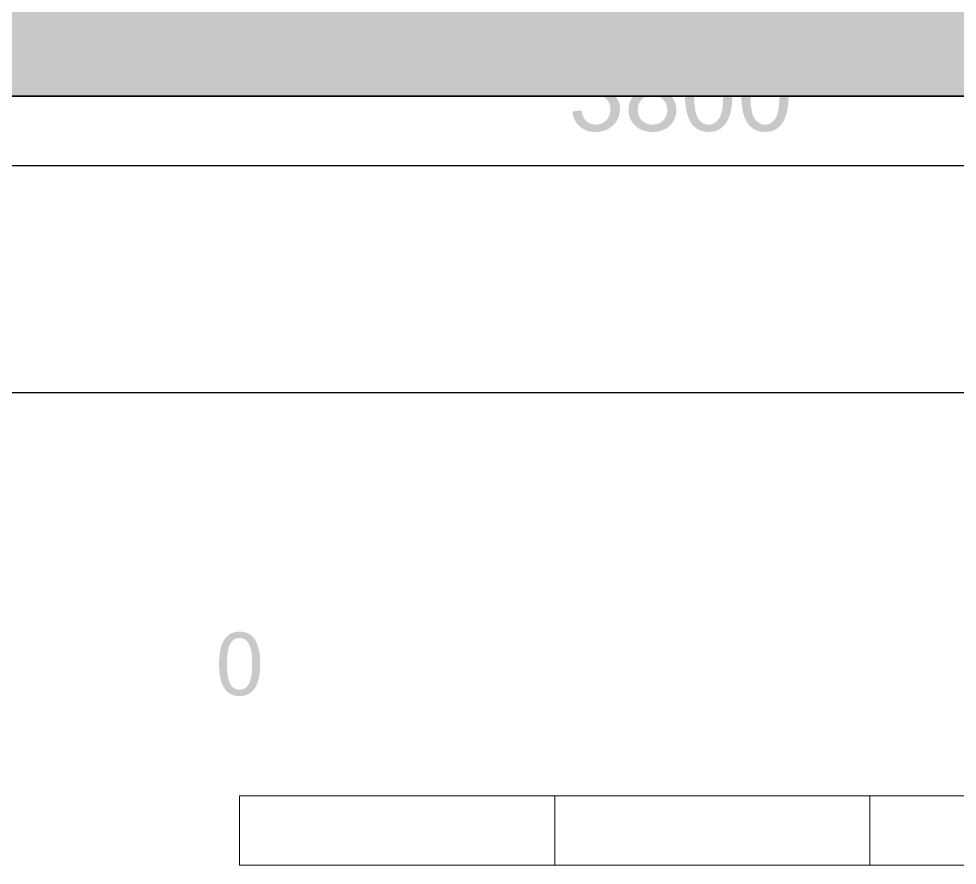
# Model space of a CAD drawing. Header units: millimetres. Extents: x -1336 to 24201, y -1370 to 16142.
# Drawn here: x 850 to 2339, y -1370 to -28 of the extents above; entities that cross this region are included whole.
import ezdxf

# ---------------------------------------------------------------- set-up
doc = ezdxf.new("R2010")
doc.units = ezdxf.units.MM
for name, color, linetype, lineweight in [('A-ANNO-TEXT', 7, 'Continuous', 13), ('A-DIMS-MM', 7, 'Continuous', 13), ('A-ELEVATION', 7, 'Continuous', 13), ('A-WALL-EXIST', 7, 'Continuous', 35)]:
    doc.layers.add(name, color=color, linetype=linetype, lineweight=lineweight)

msp = doc.modelspace()

# ---------------------------------------------------------------- hatches: boundary and pattern name
at = {"layer": 'A-ANNO-TEXT'}
h = msp.add_hatch(color=7, dxfattribs=at)
h.paths.add_polyline_path([(1200, -999.5), (1202, -999.6), (1203.9, -999.7), (1205.8, -1000), (1207.6, -1000.3), (1209.4, -1000.8), (1211, -1001.3), (1212.7, -1002), (1214.2, -1002.7), (1215.7, -1003.6), (1217.2, -1004.5), (1218.5, -1005.6), (1219.8, -1006.7), (1221.1, -1008), (1222.3, -1009.3), (1223.4, -1010.8), (1224.4, -1012.3), (1225.4, -1014), (1226.3, -1015.7), (1227.2, -1017.6), (1228, -1019.5), (1228.7, -1021.6), (1229.4, -1023.7), (1230, -1026), (1230.5, -1028.3), (1231, -1030.7), (1231.4, -1033.3), (1231.8, -1035.9), (1232.1, -1038.7), (1232.3, -1041.5), (1232.4, -1044.5), (1232.5, -1047.5), (1232.6, -1050.7), (1232.5, -1053.9), (1232.4, -1056.9), (1232.3, -1059.9), (1232, -1062.8), (1231.7, -1065.5), (1231.4, -1068.2), (1231, -1070.8), (1230.5, -1073.2), (1229.9, -1075.6), (1229.3, -1077.8), (1228.6, -1080), (1227.8, -1082), (1227, -1083.9), (1226.1, -1085.8), (1225.2, -1087.5), (1224.1, -1089.1), (1223.1, -1090.6), (1221.9, -1092.1), (1220.7, -1093.4), (1219.5, -1094.6), (1218.2, -1095.8), (1216.8, -1096.8), (1215.4, -1097.7), (1213.9, -1098.6), (1212.3, -1099.3), (1210.8, -1099.9), (1209.1, -1100.5), (1207.4, -1100.9), (1205.6, -1101.3), (1203.8, -1101.5), (1201.9, -1101.7), (1200, -1101.7), (1198, -1101.7), (1196, -1101.5), (1194.2, -1101.3), (1192.3, -1100.9), (1190.6, -1100.5), (1188.9, -1099.9), (1187.3, -1099.3), (1185.7, -1098.5), (1184.2, -1097.7), (1182.8, -1096.7), (1181.4, -1095.7), (1180.1, -1094.5), (1178.9, -1093.3), (1177.7, -1091.9), (1176.6, -1090.5), (1175.6, -1088.9), (1174.6, -1087.3), (1173.7, -1085.6), (1172.8, -1083.7), (1172, -1081.8), (1171.3, -1079.7), (1170.6, -1077.6), (1170, -1075.3), (1169.5, -1073), (1169, -1070.6), (1168.6, -1068), (1168.2, -1065.4), (1167.9, -1062.6), (1167.7, -1059.8), (1167.6, -1056.9), (1167.5, -1053.8), (1167.4, -1050.7), (1167.5, -1047.5), (1167.6, -1044.4), (1167.7, -1041.5), (1168, -1038.6), (1168.3, -1035.8), (1168.6, -1033.1), (1169, -1030.6), (1169.5, -1028.1), (1170.1, -1025.8), (1170.7, -1023.5), (1171.4, -1021.4), (1172.2, -1019.3), (1173, -1017.4), (1173.9, -1015.5), (1174.8, -1013.8), (1175.9, -1012.2), (1176.9, -1010.6), (1178.1, -1009.2), (1179.3, -1007.9), (1180.5, -1006.6), (1181.8, -1005.5), (1183.2, -1004.5), (1184.6, -1003.5), (1186.1, -1002.7), (1187.6, -1001.9), (1189.2, -1001.3), (1190.9, -1000.8), (1192.6, -1000.3), (1194.3, -1000), (1196.2, -999.7), (1198, -999.6), (1200, -999.5)])
h.paths.add_polyline_path([(1200, -1091.6), (1201.2, -1091.6), (1202.4, -1091.5), (1203.5, -1091.3), (1204.6, -1091), (1205.7, -1090.7), (1206.7, -1090.3), (1207.7, -1089.8), (1208.6, -1089.2), (1209.6, -1088.6), (1210.4, -1087.9), (1211.3, -1087.1), (1212.1, -1086.2), (1212.8, -1085.3), (1213.6, -1084.3), (1214.3, -1083.2), (1214.9, -1082), (1215.5, -1080.8), (1216.1, -1079.4), (1216.6, -1078), (1217.1, -1076.5), (1217.6, -1074.8), (1218, -1073.1), (1218.4, -1071.3), (1218.7, -1069.4), (1219, -1067.4), (1219.2, -1065.3), (1219.5, -1063.1), (1219.6, -1060.8), (1219.8, -1058.4), (1219.9, -1055.9), (1219.9, -1053.4), (1220, -1050.7), (1219.9, -1048.8), (1219.9, -1047), (1219.9, -1045.2), (1219.8, -1043.5), (1219.7, -1041.8), (1219.6, -1040.2), (1219.5, -1038.7), (1219.4, -1037.2), (1219.3, -1035.7), (1219.1, -1034.3), (1218.9, -1032.9), (1218.7, -1031.6), (1218.5, -1030.3), (1218.3, -1029.1), (1218, -1028), (1217.7, -1026.8), (1217.1, -1024.7), (1216.5, -1022.8), (1215.8, -1020.9), (1215, -1019.3), (1214.1, -1017.7), (1213.1, -1016.3), (1212.1, -1015), (1211.1, -1013.9), (1209.9, -1012.9), (1208.7, -1012), (1207.4, -1011.3), (1206, -1010.7), (1204.6, -1010.2), (1203.1, -1009.9), (1201.5, -1009.7), (1199.8, -1009.6), (1198.6, -1009.7), (1197.4, -1009.8), (1196.3, -1010), (1195.2, -1010.2), (1194.1, -1010.6), (1193.1, -1011), (1192.1, -1011.5), (1191.2, -1012.1), (1190.3, -1012.7), (1189.4, -1013.4), (1188.6, -1014.2), (1187.8, -1015.1), (1187, -1016.1), (1186.3, -1017.1), (1185.6, -1018.2), (1185, -1019.4), (1184.4, -1020.6), (1183.8, -1022), (1183.3, -1023.4), (1182.8, -1025), (1182.3, -1026.6), (1181.9, -1028.3), (1181.6, -1030.2), (1181.2, -1032.1), (1180.9, -1034.1), (1180.7, -1036.2), (1180.5, -1038.4), (1180.3, -1040.6), (1180.2, -1043), (1180.1, -1045.5), (1180, -1048), (1180, -1050.7), (1180, -1052.5), (1180, -1054.3), (1180.1, -1056.1), (1180.1, -1057.8), (1180.2, -1059.4), (1180.3, -1061), (1180.4, -1062.6), (1180.5, -1064.1), (1180.7, -1065.5), (1180.9, -1066.9), (1181, -1068.3), (1181.2, -1069.6), (1181.5, -1070.9), (1181.7, -1072.1), (1182, -1073.2), (1182.2, -1074.4), (1182.8, -1076.5), (1183.5, -1078.4), (1184.2, -1080.3), (1185, -1082), (1185.9, -1083.5), (1186.8, -1084.9), (1187.8, -1086.2), (1188.9, -1087.3), (1190.1, -1088.3), (1191.3, -1089.2), (1192.5, -1089.9), (1193.9, -1090.5), (1195.3, -1091), (1196.8, -1091.3), (1198.3, -1091.5), (1200, -1091.6)])
at = {"layer": 'A-DIMS-MM'}
h = msp.add_hatch(color=7, dxfattribs=at)
h.paths.add_polyline_path([(1728, -174.6), (1742.2, -172.8), (1742.5, -174.2), (1742.8, -175.7), (1743.2, -177), (1743.6, -178.3), (1744, -179.6), (1744.5, -180.8), (1745, -182), (1745.5, -183.1), (1746, -184.1), (1746.5, -185.1), (1747.1, -186.1), (1747.7, -187), (1748.4, -187.8), (1749, -188.6), (1749.7, -189.4), (1750.4, -190.1), (1751.2, -190.7), (1751.9, -191.3), (1752.7, -191.9), (1753.5, -192.4), (1754.3, -192.8), (1755.2, -193.3), (1756, -193.7), (1756.9, -194), (1757.8, -194.3), (1758.7, -194.6), (1759.7, -194.8), (1760.6, -195), (1761.6, -195.2), (1762.6, -195.3), (1763.6, -195.3), (1764.7, -195.4), (1765.9, -195.3), (1767.1, -195.2), (1768.3, -195.1), (1769.5, -194.9), (1770.6, -194.7), (1771.7, -194.4), (1772.8, -194), (1773.9, -193.6), (1774.9, -193.2), (1775.9, -192.7), (1776.9, -192.1), (1777.9, -191.5), (1778.8, -190.8), (1779.7, -190.1), (1780.6, -189.3), (1781.5, -188.4), (1782.3, -187.6), (1783.1, -186.7), (1783.8, -185.7), (1784.5, -184.8), (1785.1, -183.8), (1785.7, -182.8), (1786.2, -181.8), (1786.7, -180.7), (1787.1, -179.6), (1787.4, -178.5), (1787.7, -177.4), (1787.9, -176.2), (1788.1, -175.1), (1788.3, -173.8), (1788.3, -172.6), (1788.4, -171.3), (1788.3, -170.1), (1788.3, -169), (1788.1, -167.8), (1788, -166.7), (1787.8, -165.6), (1787.5, -164.5), (1787.2, -163.5), (1786.8, -162.5), (1786.4, -161.5), (1785.9, -160.5), (1785.4, -159.6), (1784.8, -158.7), (1784.2, -157.8), (1783.5, -156.9), (1782.8, -156.1), (1782, -155.3), (1781.2, -154.5), (1780.4, -153.8), (1779.5, -153.2), (1778.6, -152.5), (1777.7, -152), (1776.8, -151.5), (1775.8, -151), (1774.8, -150.6), (1773.8, -150.2), (1772.7, -149.9), (1771.7, -149.6), (1770.5, -149.4), (1769.4, -149.2), (1768.3, -149.1), (1767.1, -149), (1765.9, -149), (1764.8, -149), (1763.7, -149.1), (1762.6, -149.2), (1761.4, -149.4), (1760.1, -149.6), (1758.8, -149.9), (1757.4, -150.2), (1755.9, -150.6), (1757.5, -138.2), (1758.1, -138.2), (1758.7, -138.3), (1759.3, -138.3), (1759.7, -138.3), (1762, -138.2), (1764.1, -138), (1766.3, -137.7), (1768.3, -137.1), (1770.3, -136.5), (1772.3, -135.7), (1774.1, -134.7), (1776, -133.6), (1776.9, -133), (1777.7, -132.4), (1778.4, -131.7), (1779.1, -130.9), (1779.8, -130.2), (1780.4, -129.4), (1780.9, -128.5), (1781.4, -127.6), (1781.8, -126.7), (1782.2, -125.7), (1782.5, -124.7), (1782.7, -123.7), (1782.9, -122.6), (1783.1, -121.5), (1783.2, -120.3), (1783.2, -119.1), (1783.2, -118.1), (1783.1, -117.2), (1783, -116.3), (1782.9, -115.4), (1782.7, -114.5), (1782.5, -113.7), (1782.2, -112.8), (1781.9, -112), (1781.5, -111.2), (1781.1, -110.4), (1780.7, -109.7), (1780.2, -109), (1779.7, -108.2), (1779.2, -107.6), (1778.6, -106.9), (1777.9, -106.2), (1777.3, -105.6), (1776.6, -105), (1775.9, -104.5), (1775.1, -104), (1774.4, -103.5), (1773.6, -103.1), (1772.8, -102.8), (1771.9, -102.4), (1771.1, -102.1), (1770.2, -101.9), (1769.3, -101.6), (1768.3, -101.5), (1767.4, -101.3), (1766.4, -101.2), (1765.4, -101.2), (1764.4, -101.1), (1763.4, -101.2), (1762.4, -101.2), (1761.4, -101.3), (1760.4, -101.5), (1759.5, -101.6), (1758.6, -101.9), (1757.7, -102.1), (1756.8, -102.4), (1756, -102.8), (1755.1, -103.2), (1754.3, -103.6), (1753.6, -104.1), (1752.8, -104.6), (1752.1, -105.1), (1751.3, -105.7), (1750.6, -106.3), (1750, -107), (1749.3, -107.7), (1748.7, -108.4), (1748.1, -109.2), (1747.6, -110.1), (1747.1, -110.9), (1746.6, -111.8), (1746.1, -112.8), (1745.7, -113.8), (1745.3, -114.8), (1744.9, -115.9), (1744.6, -117), (1744.3, -118.1), (1744, -119.3), (1743.8, -120.6), (1743.6, -121.8), (1729.5, -119.3), (1729.8, -117.6), (1730.2, -115.9), (1730.7, -114.2), (1731.2, -112.6), (1731.7, -111.1), (1732.3, -109.6), (1733, -108.1), (1733.7, -106.7), (1734.5, -105.4), (1735.3, -104.1), (1736.1, -102.8), (1737.1, -101.6), (1738, -100.5), (1739, -99.4), (1740.1, -98.3), (1741.2, -97.3), (1742.4, -96.4), (1743.6, -95.5), (1744.8, -94.7), (1746.1, -93.9), (1747.4, -93.2), (1748.7, -92.6), (1750.1, -92), (1751.5, -91.5), (1753, -91), (1754.4, -90.6), (1756, -90.3), (1757.5, -90), (1759.1, -89.8), (1760.7, -89.7), (1762.4, -89.6), (1764.1, -89.5), (1766.4, -89.6), (1768.7, -89.8), (1770.9, -90.1), (1773.1, -90.5), (1775.2, -91.1), (1777.3, -91.8), (1779.4, -92.6), (1781.4, -93.6), (1783.3, -94.6), (1785.1, -95.8), (1786.8, -97), (1788.4, -98.3), (1789.8, -99.8), (1791.2, -101.3), (1792.4, -102.9), (1793.5, -104.6), (1794.5, -106.3), (1795.3, -108.1), (1796.1, -109.9), (1796.7, -111.8), (1797.1, -113.7), (1797.4, -115.5), (1797.6, -117.5), (1797.7, -119.4), (1797.6, -121.3), (1797.5, -123.1), (1797.1, -124.8), (1796.7, -126.5), (1796.1, -128.2), (1795.5, -129.8), (1794.6, -131.4), (1793.7, -133), (1792.6, -134.5), (1791.5, -135.9), (1790.2, -137.2), (1788.7, -138.5), (1787.2, -139.7), (1785.5, -140.8), (1783.8, -141.8), (1781.9, -142.7), (1783.1, -143), (1784.3, -143.4), (1785.5, -143.8), (1786.7, -144.2), (1787.8, -144.7), (1788.9, -145.2), (1789.9, -145.7), (1790.9, -146.3), (1791.9, -147), (1792.8, -147.6), (1793.7, -148.3), (1794.6, -149.1), (1795.4, -149.9), (1796.2, -150.7), (1797, -151.6), (1797.7, -152.5), (1798.4, -153.4), (1799, -154.4), (1799.6, -155.4), (1800.2, -156.4), (1800.7, -157.5), (1801.1, -158.6), (1801.6, -159.7), (1801.9, -160.8), (1802.3, -162), (1802.6, -163.2), (1802.8, -164.4), (1803, -165.7), (1803.2, -167), (1803.3, -168.3), (1803.3, -169.7), (1803.4, -171), (1803.3, -172.9), (1803.2, -174.7), (1803, -176.5), (1802.7, -178.3), (1802.3, -180), (1801.8, -181.7), (1801.3, -183.3), (1800.6, -184.9), (1799.9, -186.5), (1799.1, -188.1), (1798.2, -189.6), (1797.2, -191), (1796.1, -192.5), (1794.9, -193.9), (1793.7, -195.2), (1792.4, -196.6), (1791, -197.8), (1789.5, -199), (1788.1, -200.1), (1786.5, -201.1), (1784.9, -202.1), (1783.3, -202.9), (1781.7, -203.7), (1779.9, -204.4), (1778.2, -205), (1776.4, -205.6), (1774.5, -206), (1772.6, -206.4), (1770.7, -206.7), (1768.7, -206.9), (1766.7, -207), (1764.6, -207), (1762.7, -207), (1760.9, -206.9), (1759.1, -206.7), (1757.4, -206.5), (1755.6, -206.2), (1754, -205.8), (1752.3, -205.3), (1750.7, -204.8), (1749.2, -204.2), (1747.7, -203.5), (1746.2, -202.8), (1744.8, -202), (1743.4, -201.1), (1742, -200.1), (1740.7, -199.1), (1739.5, -198), (1738.2, -196.9), (1737.1, -195.7), (1736, -194.4), (1735, -193.2), (1734.1, -191.9), (1733.2, -190.5), (1732.4, -189.1), (1731.6, -187.7), (1730.9, -186.2), (1730.3, -184.7), (1729.8, -183.1), (1729.3, -181.5), (1728.9, -179.8), (1728.5, -178.1), (1728.3, -176.4), (1728, -174.6)])
h.paths.add_polyline_path([(1839, -142.6), (1838, -142.2), (1836.9, -141.8), (1835.9, -141.3), (1834.9, -140.9), (1834, -140.4), (1833.1, -139.8), (1832.2, -139.3), (1831.4, -138.7), (1830.6, -138.1), (1829.8, -137.5), (1829.1, -136.9), (1828.4, -136.3), (1827.8, -135.6), (1827.2, -134.9), (1826.6, -134.2), (1826, -133.5), (1825, -131.9), (1824.2, -130.3), (1823.4, -128.7), (1822.8, -126.9), (1822.4, -125.1), (1822.1, -123.2), (1821.9, -121.2), (1821.8, -119.2), (1821.8, -117.6), (1821.9, -116.1), (1822.1, -114.6), (1822.4, -113.2), (1822.7, -111.7), (1823.1, -110.3), (1823.5, -109), (1824, -107.6), (1824.6, -106.3), (1825.3, -105.1), (1826.1, -103.8), (1826.9, -102.6), (1827.7, -101.4), (1828.7, -100.3), (1829.7, -99.2), (1830.8, -98.1), (1832, -97), (1833.2, -96.1), (1834.4, -95.2), (1835.7, -94.3), (1837, -93.6), (1838.4, -92.9), (1839.8, -92.2), (1841.3, -91.7), (1842.8, -91.2), (1844.4, -90.7), (1846, -90.4), (1847.7, -90.1), (1849.4, -89.8), (1851.2, -89.7), (1853, -89.6), (1854.8, -89.5), (1856.7, -89.6), (1858.5, -89.7), (1860.3, -89.8), (1862, -90.1), (1863.7, -90.4), (1865.3, -90.8), (1866.9, -91.2), (1868.4, -91.7), (1869.9, -92.3), (1871.3, -92.9), (1872.7, -93.7), (1874.1, -94.4), (1875.4, -95.3), (1876.7, -96.2), (1877.9, -97.2), (1879.1, -98.3), (1880.2, -99.4), (1881.2, -100.5), (1882.2, -101.7), (1883.1, -102.9), (1883.9, -104.1), (1884.6, -105.4), (1885.3, -106.7), (1885.9, -108), (1886.5, -109.3), (1886.9, -110.7), (1887.3, -112.1), (1887.7, -113.5), (1887.9, -115), (1888.1, -116.5), (1888.2, -118), (1888.2, -119.6), (1888.2, -121.5), (1888, -123.4), (1887.6, -125.3), (1887.2, -127.1), (1886.6, -128.8), (1885.9, -130.4), (1885, -132), (1884, -133.5), (1883.5, -134.2), (1882.9, -134.9), (1882.3, -135.6), (1881.7, -136.3), (1881, -136.9), (1880.3, -137.6), (1879.5, -138.2), (1878.8, -138.7), (1877.9, -139.3), (1877.1, -139.8), (1876.2, -140.4), (1875.3, -140.9), (1874.3, -141.3), (1873.4, -141.8), (1872.3, -142.2), (1871.3, -142.6), (1872.6, -143.1), (1873.9, -143.6), (1875.1, -144.1), (1876.3, -144.6), (1877.4, -145.2), (1878.5, -145.8), (1879.6, -146.5), (1880.6, -147.1), (1881.6, -147.9), (1882.6, -148.6), (1883.5, -149.4), (1884.3, -150.2), (1885.2, -151), (1885.9, -151.9), (1886.7, -152.8), (1887.4, -153.8), (1888.1, -154.7), (1888.7, -155.7), (1889.3, -156.8), (1889.8, -157.8), (1890.3, -158.9), (1890.8, -160), (1891.2, -161.1), (1891.6, -162.2), (1891.9, -163.4), (1892.2, -164.5), (1892.4, -165.8), (1892.6, -167), (1892.7, -168.2), (1892.9, -169.5), (1892.9, -170.8), (1892.9, -172.1), (1892.9, -174), (1892.8, -175.7), (1892.6, -177.5), (1892.3, -179.2), (1891.9, -180.9), (1891.5, -182.5), (1890.9, -184.1), (1890.3, -185.7), (1889.6, -187.2), (1888.9, -188.7), (1888, -190.2), (1887.1, -191.6), (1886.1, -193), (1885, -194.3), (1883.8, -195.6), (1882.5, -196.9), (1881.2, -198.1), (1879.8, -199.3), (1878.4, -200.3), (1876.9, -201.3), (1875.3, -202.2), (1873.8, -203), (1872.1, -203.8), (1870.4, -204.5), (1868.7, -205), (1866.9, -205.5), (1865, -206), (1863.2, -206.3), (1861.2, -206.6), (1859.2, -206.8), (1857.2, -206.9), (1855.1, -207), (1852.9, -206.9), (1850.9, -206.8), (1848.9, -206.6), (1847, -206.3), (1845.1, -206), (1843.2, -205.5), (1841.4, -205), (1839.7, -204.4), (1838, -203.8), (1836.3, -203), (1834.8, -202.2), (1833.2, -201.3), (1831.7, -200.3), (1830.3, -199.2), (1828.9, -198.1), (1827.6, -196.9), (1826.3, -195.6), (1825.2, -194.3), (1824, -192.9), (1823, -191.5), (1822.1, -190.1), (1821.2, -188.6), (1820.5, -187.1), (1819.8, -185.6), (1819.2, -184), (1818.6, -182.3), (1818.2, -180.7), (1817.8, -179), (1817.5, -177.2), (1817.3, -175.4), (1817.2, -173.6), (1817.2, -171.7), (1817.2, -170.4), (1817.3, -169), (1817.4, -167.7), (1817.5, -166.4), (1817.7, -165.1), (1818, -163.8), (1818.3, -162.6), (1818.6, -161.4), (1819, -160.3), (1819.4, -159.1), (1819.9, -158), (1820.4, -157), (1820.9, -155.9), (1821.5, -154.9), (1822.2, -153.9), (1822.8, -153), (1823.6, -152), (1824.3, -151.1), (1825.2, -150.3), (1826, -149.5), (1826.9, -148.7), (1827.8, -148), (1828.7, -147.3), (1829.7, -146.6), (1830.8, -146), (1831.8, -145.4), (1832.9, -144.8), (1834.1, -144.3), (1835.3, -143.8), (1836.5, -143.4), (1837.8, -143), (1839, -142.6)])
h.paths.add_polyline_path([(1836.2, -118.7), (1836.2, -119.7), (1836.3, -120.7), (1836.4, -121.7), (1836.6, -122.6), (1836.7, -123.5), (1837, -124.4), (1837.2, -125.3), (1837.5, -126.1), (1837.9, -126.9), (1838.3, -127.7), (1838.7, -128.5), (1839.2, -129.3), (1839.7, -130), (1840.2, -130.7), (1840.8, -131.4), (1841.5, -132), (1842.1, -132.7), (1842.8, -133.3), (1843.6, -133.8), (1844.3, -134.3), (1845.1, -134.8), (1845.9, -135.2), (1846.7, -135.6), (1847.5, -135.9), (1848.4, -136.2), (1849.3, -136.5), (1850.2, -136.7), (1851.1, -136.9), (1852.1, -137), (1853.1, -137.1), (1854.1, -137.2), (1855.1, -137.2), (1856.1, -137.2), (1857.1, -137.1), (1858.1, -137), (1859, -136.9), (1859.9, -136.7), (1860.8, -136.5), (1861.7, -136.2), (1862.6, -135.9), (1863.4, -135.6), (1864.2, -135.2), (1865, -134.8), (1865.7, -134.3), (1866.4, -133.8), (1867.2, -133.3), (1867.8, -132.7), (1868.5, -132.1), (1869.1, -131.4), (1869.7, -130.8), (1870.3, -130.1), (1870.8, -129.4), (1871.3, -128.6), (1871.7, -127.9), (1872.1, -127.1), (1872.4, -126.4), (1872.7, -125.6), (1873, -124.8), (1873.2, -123.9), (1873.4, -123.1), (1873.5, -122.2), (1873.6, -121.3), (1873.7, -120.4), (1873.7, -119.5), (1873.7, -118.5), (1873.6, -117.6), (1873.5, -116.7), (1873.4, -115.8), (1873.2, -114.9), (1873, -114), (1872.7, -113.2), (1872.4, -112.3), (1872, -111.5), (1871.6, -110.8), (1871.2, -110), (1870.7, -109.2), (1870.2, -108.5), (1869.6, -107.8), (1869, -107.1), (1868.3, -106.4), (1867.7, -105.8), (1867, -105.2), (1866.2, -104.6), (1865.5, -104.1), (1864.7, -103.6), (1863.9, -103.2), (1863.1, -102.8), (1862.3, -102.5), (1861.5, -102.2), (1860.6, -101.9), (1859.7, -101.7), (1858.8, -101.5), (1857.9, -101.3), (1856.9, -101.2), (1856, -101.2), (1855, -101.1), (1854, -101.2), (1853, -101.2), (1852, -101.3), (1851.1, -101.5), (1850.2, -101.6), (1849.3, -101.9), (1848.4, -102.1), (1847.6, -102.4), (1846.8, -102.8), (1845.9, -103.2), (1845.2, -103.6), (1844.4, -104.1), (1843.7, -104.6), (1842.9, -105.1), (1842.2, -105.7), (1841.6, -106.3), (1840.9, -107), (1840.3, -107.6), (1839.7, -108.3), (1839.2, -109), (1838.7, -109.8), (1838.3, -110.5), (1837.9, -111.2), (1837.6, -112), (1837.2, -112.8), (1837, -113.6), (1836.7, -114.4), (1836.6, -115.2), (1836.4, -116.1), (1836.3, -116.9), (1836.2, -117.8), (1836.2, -118.7)])
h.paths.add_polyline_path([(1831.7, -171.8), (1831.7, -173.3), (1831.9, -174.8), (1832.1, -176.3), (1832.4, -177.8), (1832.8, -179.2), (1833.3, -180.7), (1833.9, -182.1), (1834.5, -183.5), (1835.3, -184.9), (1836.1, -186.2), (1837.1, -187.4), (1838.1, -188.5), (1839.2, -189.6), (1840.4, -190.5), (1841.7, -191.4), (1843, -192.3), (1844.5, -193), (1845.9, -193.6), (1847.4, -194.1), (1848.9, -194.6), (1850.4, -194.9), (1852, -195.2), (1853.6, -195.3), (1855.2, -195.4), (1856.5, -195.3), (1857.7, -195.2), (1858.9, -195.1), (1860, -194.9), (1861.2, -194.7), (1862.3, -194.4), (1863.4, -194.1), (1864.4, -193.7), (1865.5, -193.3), (1866.5, -192.8), (1867.5, -192.3), (1868.4, -191.7), (1869.3, -191.1), (1870.2, -190.4), (1871.1, -189.6), (1871.9, -188.8), (1872.7, -188), (1873.5, -187.2), (1874.2, -186.3), (1874.8, -185.4), (1875.4, -184.4), (1875.9, -183.5), (1876.4, -182.5), (1876.9, -181.4), (1877.2, -180.4), (1877.6, -179.3), (1877.9, -178.2), (1878.1, -177.1), (1878.3, -175.9), (1878.4, -174.7), (1878.5, -173.5), (1878.5, -172.3), (1878.5, -171), (1878.4, -169.8), (1878.3, -168.6), (1878.1, -167.4), (1877.8, -166.3), (1877.6, -165.1), (1877.2, -164), (1876.8, -163), (1876.4, -161.9), (1875.9, -160.9), (1875.3, -159.9), (1874.7, -159), (1874, -158), (1873.3, -157.1), (1872.5, -156.3), (1871.7, -155.4), (1870.9, -154.6), (1870, -153.9), (1869.1, -153.2), (1868.1, -152.5), (1867.1, -151.9), (1866.2, -151.4), (1865.1, -150.9), (1864.1, -150.4), (1863, -150), (1861.9, -149.7), (1860.8, -149.4), (1859.6, -149.2), (1858.4, -149), (1857.2, -148.9), (1856, -148.8), (1854.7, -148.8), (1853.5, -148.8), (1852.3, -148.9), (1851.1, -149), (1850, -149.2), (1848.8, -149.4), (1847.7, -149.7), (1846.7, -150), (1845.6, -150.4), (1844.6, -150.8), (1843.6, -151.3), (1842.7, -151.9), (1841.7, -152.5), (1840.8, -153.1), (1839.9, -153.8), (1839.1, -154.5), (1838.2, -155.3), (1837.4, -156.2), (1836.7, -157), (1836, -157.9), (1835.4, -158.8), (1834.8, -159.8), (1834.2, -160.7), (1833.7, -161.7), (1833.3, -162.8), (1832.9, -163.8), (1832.6, -164.9), (1832.3, -166), (1832.1, -167.1), (1831.9, -168.2), (1831.8, -169.4), (1831.7, -170.6), (1831.7, -171.8)])
h.paths.add_polyline_path([(1906.7, -148.3), (1906.7, -145.8), (1906.7, -143.3), (1906.8, -140.9), (1906.9, -138.6), (1907.1, -136.3), (1907.3, -134.1), (1907.5, -132), (1907.7, -129.9), (1908, -127.9), (1908.3, -125.9), (1908.7, -124), (1909, -122.2), (1909.4, -120.4), (1909.9, -118.7), (1910.4, -117), (1910.9, -115.5), (1911.4, -113.9), (1912, -112.4), (1912.6, -111), (1913.2, -109.6), (1913.9, -108.2), (1914.6, -106.9), (1915.3, -105.7), (1916.1, -104.4), (1916.9, -103.3), (1917.7, -102.1), (1918.6, -101), (1919.5, -100), (1920.4, -99), (1921.3, -98.1), (1922.3, -97.1), (1923.3, -96.3), (1924.4, -95.5), (1925.5, -94.7), (1926.6, -94), (1927.7, -93.3), (1928.9, -92.7), (1930.1, -92.2), (1931.4, -91.7), (1932.7, -91.2), (1934, -90.8), (1935.4, -90.5), (1936.7, -90.2), (1938.2, -90), (1939.6, -89.8), (1941.1, -89.6), (1942.6, -89.6), (1944.2, -89.5), (1946.4, -89.6), (1948.7, -89.8), (1950.8, -90.1), (1952.9, -90.5), (1954.8, -91), (1956.8, -91.6), (1958.6, -92.4), (1960.4, -93.3), (1962.1, -94.2), (1963.7, -95.3), (1965.3, -96.5), (1966.8, -97.8), (1968.2, -99.2), (1969.5, -100.7), (1970.8, -102.3), (1971.9, -104), (1973, -105.8), (1974.1, -107.7), (1975.1, -109.7), (1976, -111.8), (1976.9, -114), (1977.7, -116.3), (1978.4, -118.6), (1979.1, -121.1), (1979.4, -122.4), (1979.7, -123.7), (1980, -125.1), (1980.2, -126.6), (1980.4, -128.1), (1980.6, -129.7), (1980.8, -131.3), (1981, -132.9), (1981.2, -134.7), (1981.3, -136.4), (1981.4, -138.3), (1981.5, -140.2), (1981.6, -142.1), (1981.6, -144.1), (1981.7, -146.2), (1981.7, -148.3), (1981.6, -150.8), (1981.6, -153.2), (1981.5, -155.6), (1981.4, -157.9), (1981.3, -160.2), (1981.1, -162.4), (1980.9, -164.5), (1980.6, -166.6), (1980.3, -168.6), (1980, -170.5), (1979.7, -172.4), (1979.3, -174.3), (1978.9, -176), (1978.5, -177.7), (1978, -179.4), (1977.5, -181), (1977, -182.5), (1976.4, -184), (1975.8, -185.4), (1975.2, -186.8), (1974.5, -188.2), (1973.8, -189.5), (1973.1, -190.8), (1972.3, -192), (1971.5, -193.2), (1970.7, -194.3), (1969.8, -195.4), (1969, -196.4), (1968, -197.4), (1967.1, -198.4), (1966.1, -199.3), (1965.1, -200.2), (1964, -201), (1962.9, -201.8), (1961.8, -202.5), (1960.7, -203.1), (1959.5, -203.8), (1958.3, -204.3), (1957, -204.8), (1955.7, -205.3), (1954.4, -205.7), (1953, -206), (1951.6, -206.3), (1950.2, -206.5), (1948.7, -206.7), (1947.3, -206.9), (1945.7, -206.9), (1944.2, -207), (1942.1, -206.9), (1940.1, -206.8), (1938.2, -206.5), (1936.3, -206.2), (1934.5, -205.8), (1932.7, -205.3), (1931, -204.7), (1929.3, -204), (1927.7, -203.2), (1926.2, -202.3), (1924.7, -201.3), (1923.2, -200.3), (1921.9, -199.1), (1920.5, -197.8), (1919.3, -196.5), (1918, -195), (1917.3, -194.1), (1916.7, -193.2), (1916, -192.2), (1915.4, -191.2), (1914.8, -190.1), (1914.2, -189), (1913.6, -187.9), (1913.1, -186.7), (1912.5, -185.5), (1912, -184.3), (1911.6, -183), (1911.1, -181.7), (1910.7, -180.4), (1910.3, -179), (1909.9, -177.6), (1909.5, -176.2), (1909.2, -174.7), (1908.8, -173.2), (1908.5, -171.6), (1908.3, -170), (1908, -168.4), (1907.8, -166.8), (1907.6, -165.1), (1907.4, -163.4), (1907.2, -161.6), (1907.1, -159.8), (1906.9, -158), (1906.8, -156.1), (1906.8, -154.2), (1906.7, -152.3), (1906.7, -150.3), (1906.7, -148.3)])
h.paths.add_polyline_path([(1921.2, -148.3), (1921.2, -151.8), (1921.3, -155.1), (1921.4, -158.2), (1921.6, -161.3), (1921.8, -164.1), (1922.1, -166.9), (1922.4, -169.4), (1922.8, -171.9), (1923.3, -174.1), (1923.8, -176.3), (1924.3, -178.3), (1924.9, -180.1), (1925.6, -181.8), (1926.3, -183.3), (1927, -184.7), (1927.8, -186), (1928.6, -187.1), (1929.5, -188.2), (1930.4, -189.2), (1931.3, -190.1), (1932.3, -190.9), (1933.2, -191.7), (1934.2, -192.4), (1935.2, -193), (1936.2, -193.6), (1937.3, -194), (1938.4, -194.4), (1939.5, -194.8), (1940.6, -195), (1941.8, -195.2), (1943, -195.3), (1944.2, -195.4), (1945.4, -195.3), (1946.5, -195.2), (1947.7, -195), (1948.8, -194.8), (1949.9, -194.4), (1951, -194), (1952.1, -193.5), (1953.1, -193), (1954.1, -192.4), (1955.1, -191.7), (1956.1, -190.9), (1957, -190.1), (1957.9, -189.1), (1958.8, -188.1), (1959.7, -187.1), (1960.5, -185.9), (1961.3, -184.7), (1962.1, -183.3), (1962.8, -181.7), (1963.4, -180.1), (1964, -178.2), (1964.6, -176.2), (1965.1, -174.1), (1965.5, -171.8), (1965.9, -169.4), (1966.2, -166.8), (1966.5, -164.1), (1966.7, -161.2), (1966.9, -158.2), (1967, -155.1), (1967.1, -151.7), (1967.1, -148.3), (1967.1, -144.8), (1967, -141.5), (1966.9, -138.3), (1966.7, -135.3), (1966.5, -132.4), (1966.2, -129.7), (1965.9, -127.1), (1965.5, -124.7), (1965.1, -122.4), (1964.6, -120.2), (1964, -118.2), (1963.4, -116.4), (1962.8, -114.7), (1962.1, -113.2), (1961.3, -111.8), (1960.5, -110.6), (1959.7, -109.4), (1958.8, -108.4), (1957.9, -107.4), (1957, -106.5), (1956.1, -105.6), (1955.1, -104.9), (1954.1, -104.2), (1953.1, -103.6), (1952, -103), (1951, -102.5), (1949.9, -102.1), (1948.7, -101.8), (1947.6, -101.5), (1946.4, -101.4), (1945.2, -101.3), (1944, -101.2), (1942.8, -101.2), (1941.6, -101.3), (1940.5, -101.5), (1939.4, -101.7), (1938.3, -102), (1937.3, -102.4), (1936.2, -102.8), (1935.3, -103.3), (1934.3, -103.8), (1933.4, -104.4), (1932.5, -105.1), (1931.6, -105.9), (1930.8, -106.7), (1930, -107.5), (1929.2, -108.5), (1928.5, -109.5), (1927.6, -110.8), (1926.8, -112.4), (1926, -114), (1925.3, -115.8), (1924.6, -117.8), (1924, -119.8), (1923.5, -122.1), (1923, -124.4), (1922.6, -126.9), (1922.2, -129.5), (1921.9, -132.3), (1921.6, -135.2), (1921.4, -138.3), (1921.3, -141.5), (1921.2, -144.8), (1921.2, -148.3)])
h.paths.add_polyline_path([(1996, -148.3), (1996, -145.8), (1996.1, -143.3), (1996.2, -140.9), (1996.3, -138.6), (1996.4, -136.3), (1996.6, -134.1), (1996.8, -132), (1997.1, -129.9), (1997.3, -127.9), (1997.7, -125.9), (1998, -124), (1998.4, -122.2), (1998.8, -120.4), (1999.2, -118.7), (1999.7, -117), (2000.2, -115.5), (2000.8, -113.9), (2001.3, -112.4), (2001.9, -111), (2002.6, -109.6), (2003.2, -108.2), (2003.9, -106.9), (2004.7, -105.7), (2005.4, -104.4), (2006.2, -103.3), (2007.1, -102.1), (2007.9, -101), (2008.8, -100), (2009.7, -99), (2010.7, -98.1), (2011.7, -97.1), (2012.7, -96.3), (2013.7, -95.5), (2014.8, -94.7), (2015.9, -94), (2017.1, -93.3), (2018.3, -92.7), (2019.5, -92.2), (2020.7, -91.7), (2022, -91.2), (2023.3, -90.8), (2024.7, -90.5), (2026.1, -90.2), (2027.5, -90), (2029, -89.8), (2030.4, -89.6), (2032, -89.6), (2033.5, -89.5), (2035.8, -89.6), (2038, -89.8), (2040.1, -90.1), (2042.2, -90.5), (2044.2, -91), (2046.1, -91.6), (2048, -92.4), (2049.8, -93.3), (2051.5, -94.2), (2053.1, -95.3), (2054.6, -96.5), (2056.1, -97.8), (2057.5, -99.2), (2058.9, -100.7), (2060.1, -102.3), (2061.3, -104), (2062.4, -105.8), (2063.4, -107.7), (2064.4, -109.7), (2065.3, -111.8), (2066.2, -114), (2067, -116.3), (2067.7, -118.6), (2068.4, -121.1), (2068.7, -122.4), (2069, -123.7), (2069.3, -125.1), (2069.6, -126.6), (2069.8, -128.1), (2070, -129.7), (2070.2, -131.3), (2070.4, -132.9), (2070.5, -134.7), (2070.6, -136.4), (2070.8, -138.3), (2070.8, -140.2), (2070.9, -142.1), (2071, -144.1), (2071, -146.2), (2071, -148.3), (2071, -150.8), (2070.9, -153.2), (2070.9, -155.6), (2070.7, -157.9), (2070.6, -160.2), (2070.4, -162.4), (2070.2, -164.5), (2070, -166.6), (2069.7, -168.6), (2069.4, -170.5), (2069, -172.4), (2068.7, -174.3), (2068.3, -176), (2067.8, -177.7), (2067.4, -179.4), (2066.9, -181), (2066.3, -182.5), (2065.7, -184), (2065.1, -185.4), (2064.5, -186.8), (2063.9, -188.2), (2063.2, -189.5), (2062.4, -190.8), (2061.7, -192), (2060.9, -193.2), (2060, -194.3), (2059.2, -195.4), (2058.3, -196.4), (2057.4, -197.4), (2056.4, -198.4), (2055.4, -199.3), (2054.4, -200.2), (2053.4, -201), (2052.3, -201.8), (2051.2, -202.5), (2050, -203.1), (2048.8, -203.8), (2047.6, -204.3), (2046.3, -204.8), (2045.1, -205.3), (2043.7, -205.7), (2042.4, -206), (2041, -206.3), (2039.6, -206.5), (2038.1, -206.7), (2036.6, -206.9), (2035.1, -206.9), (2033.5, -207), (2031.5, -206.9), (2029.5, -206.8), (2027.5, -206.5), (2025.6, -206.2), (2023.8, -205.8), (2022, -205.3), (2020.3, -204.7), (2018.7, -204), (2017.1, -203.2), (2015.5, -202.3), (2014, -201.3), (2012.6, -200.3), (2011.2, -199.1), (2009.9, -197.8), (2008.6, -196.5), (2007.4, -195), (2006.7, -194.1), (2006, -193.2), (2005.4, -192.2), (2004.7, -191.2), (2004.1, -190.1), (2003.5, -189), (2003, -187.9), (2002.4, -186.7), (2001.9, -185.5), (2001.4, -184.3), (2000.9, -183), (2000.5, -181.7), (2000, -180.4), (1999.6, -179), (1999.2, -177.6), (1998.9, -176.2), (1998.5, -174.7), (1998.2, -173.2), (1997.9, -171.6), (1997.6, -170), (1997.4, -168.4), (1997.1, -166.8), (1996.9, -165.1), (1996.7, -163.4), (1996.6, -161.6), (1996.4, -159.8), (1996.3, -158), (1996.2, -156.1), (1996.1, -154.2), (1996.1, -152.3), (1996, -150.3), (1996, -148.3)])
h.paths.add_polyline_path([(2010.5, -148.3), (2010.6, -151.8), (2010.6, -155.1), (2010.8, -158.2), (2010.9, -161.3), (2011.2, -164.1), (2011.5, -166.9), (2011.8, -169.4), (2012.2, -171.9), (2012.6, -174.1), (2013.1, -176.3), (2013.7, -178.3), (2014.3, -180.1), (2014.9, -181.8), (2015.6, -183.3), (2016.4, -184.7), (2017.2, -186), (2018, -187.1), (2018.9, -188.2), (2019.8, -189.2), (2020.7, -190.1), (2021.6, -190.9), (2022.6, -191.7), (2023.6, -192.4), (2024.6, -193), (2025.6, -193.6), (2026.7, -194), (2027.7, -194.4), (2028.8, -194.8), (2030, -195), (2031.1, -195.2), (2032.3, -195.3), (2033.5, -195.4), (2034.7, -195.3), (2035.9, -195.2), (2037.1, -195), (2038.2, -194.8), (2039.3, -194.4), (2040.4, -194), (2041.4, -193.5), (2042.5, -193), (2043.5, -192.4), (2044.5, -191.7), (2045.4, -190.9), (2046.4, -190.1), (2047.3, -189.1), (2048.2, -188.1), (2049, -187.1), (2049.9, -185.9), (2050.7, -184.7), (2051.4, -183.3), (2052.1, -181.7), (2052.8, -180.1), (2053.4, -178.2), (2053.9, -176.2), (2054.4, -174.1), (2054.8, -171.8), (2055.2, -169.4), (2055.6, -166.8), (2055.8, -164.1), (2056.1, -161.2), (2056.3, -158.2), (2056.4, -155.1), (2056.5, -151.7), (2056.5, -148.3), (2056.5, -144.8), (2056.4, -141.5), (2056.3, -138.3), (2056.1, -135.3), (2055.8, -132.4), (2055.6, -129.7), (2055.2, -127.1), (2054.8, -124.7), (2054.4, -122.4), (2053.9, -120.2), (2053.4, -118.2), (2052.8, -116.4), (2052.1, -114.7), (2051.4, -113.2), (2050.7, -111.8), (2049.9, -110.6), (2049, -109.4), (2048.2, -108.4), (2047.3, -107.4), (2046.4, -106.5), (2045.4, -105.6), (2044.4, -104.9), (2043.4, -104.2), (2042.4, -103.6), (2041.4, -103), (2040.3, -102.5), (2039.2, -102.1), (2038.1, -101.8), (2036.9, -101.5), (2035.8, -101.4), (2034.6, -101.3), (2033.4, -101.2), (2032.2, -101.2), (2031, -101.3), (2029.8, -101.5), (2028.7, -101.7), (2027.7, -102), (2026.6, -102.4), (2025.6, -102.8), (2024.6, -103.3), (2023.7, -103.8), (2022.7, -104.4), (2021.8, -105.1), (2021, -105.9), (2020.1, -106.7), (2019.3, -107.5), (2018.6, -108.5), (2017.8, -109.5), (2016.9, -110.8), (2016.1, -112.4), (2015.3, -114), (2014.6, -115.8), (2014, -117.8), (2013.4, -119.8), (2012.8, -122.1), (2012.4, -124.4), (2011.9, -126.9), (2011.6, -129.5), (2011.2, -132.3), (2011, -135.2), (2010.8, -138.3), (2010.6, -141.5), (2010.6, -144.8), (2010.5, -148.3)])
at = {"layer": 'A-WALL-EXIST'}
h = msp.add_hatch(color=8, dxfattribs=at)
h.dxf.hatch_style = 1
h.paths.add_polyline_path([(0, -150), (6600, -150), (6600, 0), (0, 0)])

# ---------------------------------------------------------------- linework, layer by layer
at = {"color": 7}
for p, q in [((60, -260), (3740, -260)), ((60, -620), (6390, -620))]:
    msp.add_line(p, q, dxfattribs=at)
at = {"layer": 'A-ELEVATION'}
for points in [[(1200, -1370), (1700, -1370), (1700, -1260), (1200, -1260)], [(1700, -1370), (2200, -1370), (2200, -1260), (1700, -1260)], [(2200, -1370), (2700, -1370), (2700, -1260), (2200, -1260)]]:
    msp.add_lwpolyline(points, close=True, dxfattribs=at)
at = {"layer": 'A-WALL-EXIST'}
msp.add_lwpolyline([(0, -150), (6600, -150), (6600, 0), (0, 0)], close=True, dxfattribs=at)

doc.saveas('drawing.dxf')
